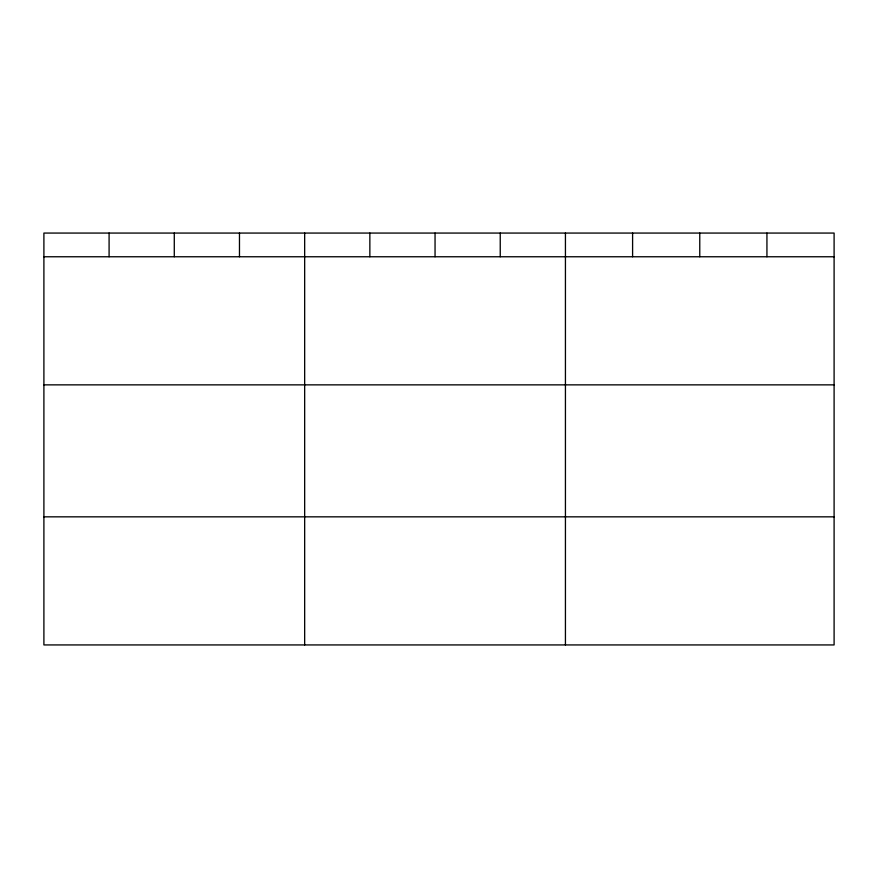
<?xml version="1.0" encoding="UTF-8"?>
<svg xmlns="http://www.w3.org/2000/svg" width="878" height="878" viewBox="0 0 878 878"><rect width="100%" height="100%" fill="white"/><g stroke="black" fill="none" stroke-linecap="round" stroke-linejoin="round"><path stroke-width="1.32" d="M834.1 384.86L834.1 233.065L43.9 233.065L43.9 644.935L834.1 644.935L834.1 384.86L43.9 384.86M43.9 256.76L834.1 256.76M43.9 516.835L834.1 516.835M766.933 233.065L766.933 256.76M699.766 233.065L699.766 256.76M632.599 233.065L632.599 256.76M565.432 233.065L565.432 644.935M500.24 233.065L500.24 256.76M435.049 233.065L435.049 256.76M369.857 233.065L369.857 256.76M304.666 233.065L304.666 644.935M239.474 233.065L239.474 256.76M174.283 233.065L174.283 256.76M109.091 233.065L109.091 256.76"/></g></svg>
